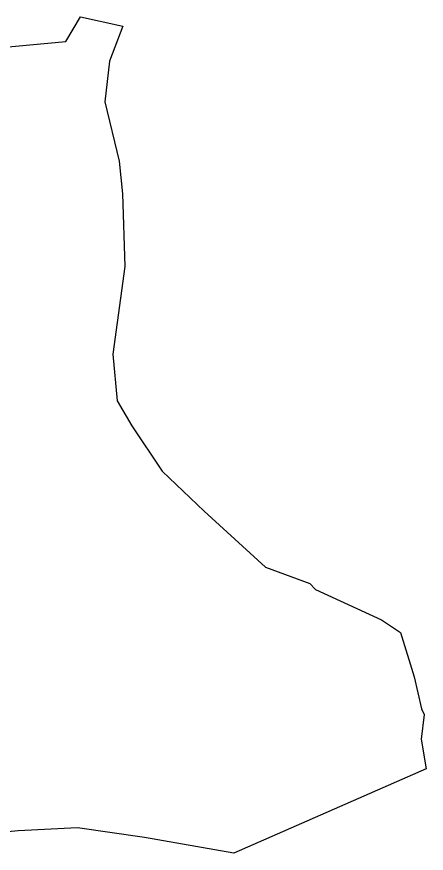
# Model space of a CAD drawing. Header units: metres. Extents: x 287290 to 291869, y 1996410 to 1999955.
# Drawn here: x 290185 to 291869, y 1996518 to 1999955 of the extents above; entities that cross this region are included whole.
import ezdxf

# ---------------------------------------------------------------- set-up
doc = ezdxf.new("R2010")
doc.units = ezdxf.units.M
doc.header["$MEASUREMENT"] = 0
doc.layers.add('village', color=3, linetype='Continuous')

msp = doc.modelspace()

# ---------------------------------------------------------------- linework, layer by layer
at = {"color": 3}
msp.add_line((290386.9, 1999852.9), (290447.2, 1999955.2), dxfattribs=at)
at = {"layer": 'village', "color": 3}
for p, q in [((290447.2, 1999955.2), (290621.1, 1999916.1)), ((290621.1, 1999916.1), (290566.1, 1999773.1)), ((290102.4, 1999826.8), (290386.9, 1999852.9)), ((290566.1, 1999773.1), (290547.8, 1999605.5)), ((290547.8, 1999605.5), (290606.1, 1999361.9)), ((290606.1, 1999361.9), (290620.4, 1999227.4)), ((290620.4, 1999227.4), (290628.8, 1998928.7)), ((290628.8, 1998928.7), (290580.7, 1998569.1)), ((290580.7, 1998569.1), (290597.9, 1998376.7)), ((290597.9, 1998376.7), (290657.7, 1998273.8)), ((290657.7, 1998273.8), (290783.1, 1998087.4)), ((290783.1, 1998087.4), (290956.1, 1997924.2)), ((290956.1, 1997924.2), (291207.3, 1997693.5)), ((291207.3, 1997693.5), (291390.1, 1997626)), ((291390.1, 1997626), (291413.6, 1997602.3)), ((291413.6, 1997602.3), (291684.6, 1997477.3)), ((291684.6, 1997477.3), (291762.5, 1997425.5)), ((291762.5, 1997425.5), (291818.7, 1997243.3)), ((291818.7, 1997243.3), (291848.8, 1997111.3)), ((291848.8, 1997111.3), (291860.6, 1997088.7)), ((291860.6, 1997088.7), (291847.7, 1996986.3)), ((291847.7, 1996986.3), (291868.7, 1996864.8)), ((291868.7, 1996864.8), (291076.9, 1996518)), ((290190.7, 1996609.5), (289799, 1996574.4)), ((290434.2, 1996622.2), (290190.7, 1996609.5)), ((290710, 1996582.2), (290434.2, 1996622.2)), ((291076.9, 1996518), (290710, 1996582.2))]:
    msp.add_line(p, q, dxfattribs=at)

doc.saveas('drawing.dxf')
